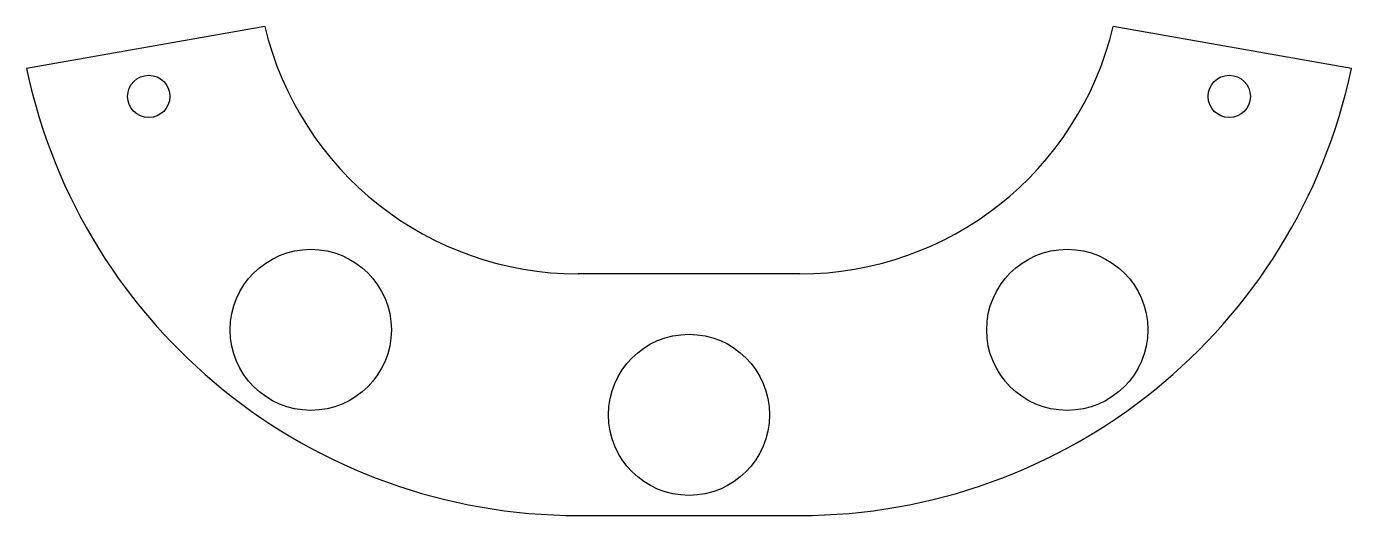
# Model space of a CAD drawing. Header units: millimetres. Extents: x 6.2 to 72, y 21.2 to 45.5.
import ezdxf

# ---------------------------------------------------------------- set-up
doc = ezdxf.new("R2010")
doc.units = ezdxf.units.MM
doc.header["$LTSCALE"] = 16.335
doc.layers.add('3_ALL_AXES', color=7, linetype='CONTINUOUS')
doc.layers.add('5_ALL_CURVES', color=7, linetype='CONTINUOUS')

msp = doc.modelspace()

# ---------------------------------------------------------------- linework, layer by layer
at = {"layer": '3_ALL_AXES', "color": 7, "linetype": 'Continuous'}
for p, q in [((18.046, 45.51), (6.216, 43.424)), ((72.002, 43.424), (60.172, 45.51)), ((44.609, 33.224), (33.609, 33.224)), ((33.609, 21.224), (44.609, 21.224))]:
    msp.add_line(p, q, dxfattribs=at)
for centre in [(12.288, 42.037), (65.93, 42.037)]:
    msp.add_circle(centre, 1.05, dxfattribs=at)
for centre, radius, start, end in [((33.609, 49.224), 16, 193.42211, 270), ((44.609, 49.224), 16, 270, 346.57789), ((33.609, 49.224), 28, 191.95471, 270), ((44.609, 49.224), 28, 270, 348.04529)]:
    msp.add_arc(centre, radius, start, end, dxfattribs=at)
at = {"layer": '5_ALL_CURVES', "color": 4, "linetype": 'Continuous'}
for centre in [(20.33, 30.444), (57.888, 30.444), (39.109, 26.224)]:
    msp.add_circle(centre, 4, dxfattribs=at)

doc.saveas('drawing.dxf')
